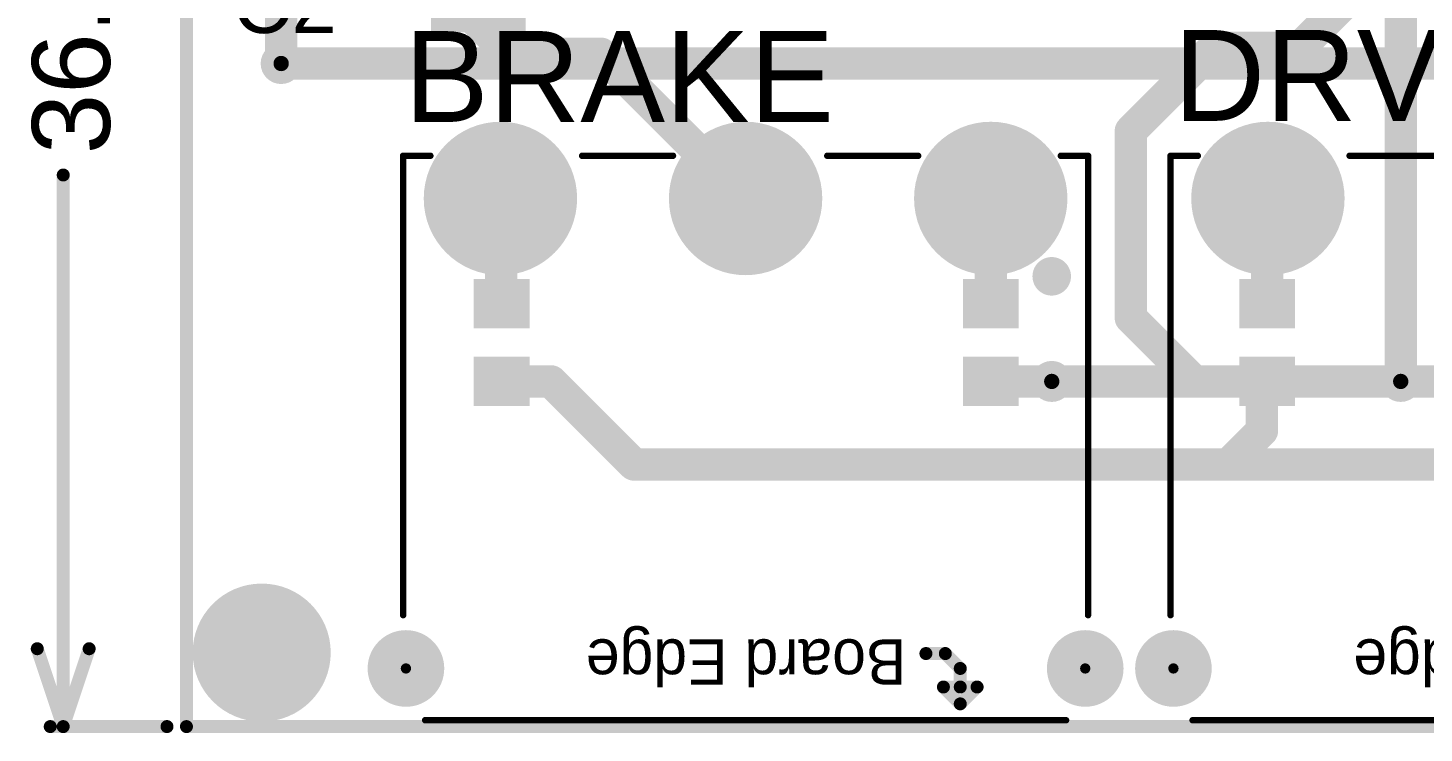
# Model space of a CAD drawing. Header units: millimetres. Extents: x -0.12 to 2.11, y 0 to 1.55.
# Drawn here: x -0.122 to 0.954, y -0.004 to 0.539 of the extents above; entities that cross this region are included whole.
import ezdxf

# ---------------------------------------------------------------- set-up
doc = ezdxf.new("R2010")
doc.units = ezdxf.units.MM
doc.header["$MEASUREMENT"] = 0
for name, color, linetype in [('BottomLayer', 5, 'Continuous'), ('BottomPaste', 16, 'Continuous'), ('BottomSolder', 6, 'Continuous'), ('Mechanical1', 6, 'Continuous'), ('Mechanical2', 216, 'Continuous'), ('MultiLayer', 9, 'Continuous'), ('PadHoleLayer', 156, 'Continuous'), ('TopLayer', 1, 'Continuous'), ('TopOverlay', 2, 'Continuous'), ('TopPaste', 8, 'Continuous'), ('TopSolder', 216, 'Continuous'), ('ViaHoleLayer', 16, 'Continuous')]:
    doc.layers.add(name, color=color, linetype=linetype)
doc.styles.add('Arial', font='', dxfattribs={"height": 0.2})
doc.styles.get('Arial').set_extended_font_data('Arial')

# ---------------------------------------------------------------- blocks, each defined once
blk = doc.blocks.new('SS_12D11G5R__8')
at = {"layer": 'BottomLayer'}
h = blk.add_hatch(color=5, dxfattribs=at)
edge = h.paths.add_edge_path()
edge.add_arc((0, 0), 0.0551181, 0, 360)
h = blk.add_hatch(color=5, dxfattribs=at)
edge = h.paths.add_edge_path()
edge.add_arc((0.1889764, 0), 0.0551181, 0, 360)
h = blk.add_hatch(color=5, dxfattribs=at)
edge = h.paths.add_edge_path()
edge.add_arc((0.3779528, 0), 0.0551181, 0, 360)
at = {"layer": 'BottomSolder'}
h = blk.add_hatch(color=6, dxfattribs=at)
edge = h.paths.add_edge_path()
edge.add_arc((-0.0728346, 0.3622047), 0.004, 0, 360)
h = blk.add_hatch(color=6, dxfattribs=at)
edge = h.paths.add_edge_path()
edge.add_arc((0.4507874, 0.3622047), 0.004, 0, 360)
h = blk.add_hatch(color=6, dxfattribs=at)
edge = h.paths.add_edge_path()
edge.add_arc((0, 0), 0.0591181, 0, 360)
h = blk.add_hatch(color=6, dxfattribs=at)
edge = h.paths.add_edge_path()
edge.add_arc((0.1889764, 0), 0.0591181, 0, 360)
h = blk.add_hatch(color=6, dxfattribs=at)
edge = h.paths.add_edge_path()
edge.add_arc((0.3779528, 0), 0.0591181, 0, 360)
at = {"layer": 'MultiLayer'}
h = blk.add_hatch(color=9, dxfattribs=at)
edge = h.paths.add_edge_path()
edge.add_arc((0, 0), 0.0551181, 0, 360)
h = blk.add_hatch(color=9, dxfattribs=at)
edge = h.paths.add_edge_path()
edge.add_arc((0.1889764, 0), 0.0551181, 0, 360)
h = blk.add_hatch(color=9, dxfattribs=at)
edge = h.paths.add_edge_path()
edge.add_arc((0.3779528, 0), 0.0551181, 0, 360)
at = {"layer": 'PadHoleLayer'}
h = blk.add_hatch(color=156, dxfattribs=at)
edge = h.paths.add_edge_path()
edge.add_arc((-0.0728346, 0.3622047), 0.0295275, 0, 360)
h = blk.add_hatch(color=156, dxfattribs=at)
edge = h.paths.add_edge_path()
edge.add_arc((0.4507874, 0.3622047), 0.0295275, 0, 360)
h = blk.add_hatch(color=156, dxfattribs=at)
edge = h.paths.add_edge_path()
edge.add_arc((0, 0), 0.031496, 0, 360)
h = blk.add_hatch(color=156, dxfattribs=at)
edge = h.paths.add_edge_path()
edge.add_arc((0.1889764, 0), 0.031496, 0, 360)
h = blk.add_hatch(color=156, dxfattribs=at)
edge = h.paths.add_edge_path()
edge.add_arc((0.3779528, 0), 0.031496, 0, 360)
at = {"layer": 'TopLayer'}
h = blk.add_hatch(color=1, dxfattribs=at)
edge = h.paths.add_edge_path()
edge.add_arc((0, 0), 0.0551181, 0, 360)
h = blk.add_hatch(color=1, dxfattribs=at)
edge = h.paths.add_edge_path()
edge.add_arc((0.1889764, 0), 0.0551181, 0, 360)
h = blk.add_hatch(color=1, dxfattribs=at)
edge = h.paths.add_edge_path()
edge.add_arc((0.3779528, 0), 0.0551181, 0, 360)
at = {"layer": 'TopSolder'}
h = blk.add_hatch(color=216, dxfattribs=at)
edge = h.paths.add_edge_path()
edge.add_arc((-0.0728346, 0.3622047), 0.004, 0, 360)
h = blk.add_hatch(color=216, dxfattribs=at)
edge = h.paths.add_edge_path()
edge.add_arc((0.4507874, 0.3622047), 0.004, 0, 360)
h = blk.add_hatch(color=216, dxfattribs=at)
edge = h.paths.add_edge_path()
edge.add_arc((0, 0), 0.0591181, 0, 360)
h = blk.add_hatch(color=216, dxfattribs=at)
edge = h.paths.add_edge_path()
edge.add_arc((0.1889764, 0), 0.0591181, 0, 360)
h = blk.add_hatch(color=216, dxfattribs=at)
edge = h.paths.add_edge_path()
edge.add_arc((0.3779528, 0), 0.0591181, 0, 360)
at = {"layer": 'TopOverlay'}
for points, const_width in [([(0.4359764, 0.4021023), (-0.0580236, 0.4021023)], 0.005), ([(0.0235, 0.3895), (0.0105, 0.3765)], 0.01), ([(0.0365, 0.3765), (0.0235, 0.3895)], 0.01), ([(0.0365, 0.3765), (0.0105, 0.3765)], 0.01), ([(0.0235, 0.3765), (0.0235, 0.3622047)], 0.01), ([(0.035, 0.3507047), (0.0235, 0.3622047)], 0.01), ([(0.0499764, 0.3507047), (0.035, 0.3507047)], 0.01), ([(-0.0750236, 0.3211023), (-0.0750236, -0.0328977)], 0.005), ([(0.4529764, 0.3211023), (0.4529764, -0.0328977)], 0.005), ([(-0.0540236, -0.0328977), (-0.0750236, -0.0328977)], 0.005), ([(0.1259764, -0.0328977), (0.0559764, -0.0328977)], 0.005), ([(0.3149528, -0.0328977), (0.2449528, -0.0328977)], 0.005), ([(0.4529764, -0.0328977), (0.4319764, -0.0328977)], 0.005)]:
    blk.add_lwpolyline(points, dxfattribs=dict(at, const_width=const_width))
for points, const_width in [([(-0.0592736, 0.4021023, 1), (-0.0567736, 0.4021023, 1)], 0.0025), ([(0.4347264, 0.4021023, 1), (0.4372264, 0.4021023, 1)], 0.0025), ([(0.021, 0.3895, 1), (0.026, 0.3895, 1)], 0.005), ([(0.021, 0.3895, 1), (0.026, 0.3895, 1)], 0.005), ([(0.008, 0.3765, 1), (0.013, 0.3765, 1)], 0.005), ([(0.008, 0.3765, 1), (0.013, 0.3765, 1)], 0.005), ([(0.021, 0.3765, 1), (0.026, 0.3765, 1)], 0.005), ([(0.034, 0.3765, 1), (0.039, 0.3765, 1)], 0.005), ([(0.034, 0.3765, 1), (0.039, 0.3765, 1)], 0.005), ([(0.021, 0.3622047, 1), (0.026, 0.3622047, 1)], 0.005), ([(0.021, 0.3622047, 1), (0.026, 0.3622047, 1)], 0.005), ([(0.0325, 0.3507047, 1), (0.0375, 0.3507047, 1)], 0.005), ([(0.0325, 0.3507047, 1), (0.0375, 0.3507047, 1)], 0.005), ([(0.0474764, 0.3507047, 1), (0.0524764, 0.3507047, 1)], 0.005), ([(-0.0762736, 0.3211023, 1), (-0.0737736, 0.3211023, 1)], 0.0025), ([(0.4517264, 0.3211023, 1), (0.4542264, 0.3211023, 1)], 0.0025), ([(-0.042, 0.06, 1), (-0.052, 0.06, 1)], 0.019685), ([(-0.0569212, 0.06, 1), (-0.0470788, 0.06, 1)], 0.0098425), ([(-0.0469212, 0.06, 1), (-0.0370788, 0.06, 1)], 0.0098425), ([(-0.0762736, -0.0328977, 1), (-0.0737736, -0.0328977, 1)], 0.0025), ([(-0.0762736, -0.0328977, 1), (-0.0737736, -0.0328977, 1)], 0.0025), ([(-0.0552736, -0.0328977, 1), (-0.0527736, -0.0328977, 1)], 0.0025), ([(0.0547264, -0.0328977, 1), (0.0572264, -0.0328977, 1)], 0.0025), ([(0.1247264, -0.0328977, 1), (0.1272264, -0.0328977, 1)], 0.0025), ([(0.2437028, -0.0328977, 1), (0.2462028, -0.0328977, 1)], 0.0025), ([(0.3137028, -0.0328977, 1), (0.3162028, -0.0328977, 1)], 0.0025), ([(0.4307264, -0.0328977, 1), (0.4332264, -0.0328977, 1)], 0.0025), ([(0.4517264, -0.0328977, 1), (0.4542264, -0.0328977, 1)], 0.0025), ([(0.4517264, -0.0328977, 1), (0.4542264, -0.0328977, 1)], 0.0025)]:
    blk.add_lwpolyline(points, format="xyb", close=True, dxfattribs=dict(at, const_width=const_width))
blk.add_text('Board Edge ', height=0.035, dxfattribs=at).set_placement((0.0649766, 0.3397654))
blk = doc.blocks.new('SS_12D11G5R__9')
at = {"layer": 'BottomLayer'}
h = blk.add_hatch(color=5, dxfattribs=at)
edge = h.paths.add_edge_path()
edge.add_arc((0, 0), 0.0551181, 0, 360)
h = blk.add_hatch(color=5, dxfattribs=at)
edge = h.paths.add_edge_path()
edge.add_arc((0.1889764, 0), 0.0551181, 0, 360)
h = blk.add_hatch(color=5, dxfattribs=at)
edge = h.paths.add_edge_path()
edge.add_arc((0.3779528, 0), 0.0551181, 0, 360)
at = {"layer": 'BottomSolder'}
h = blk.add_hatch(color=6, dxfattribs=at)
edge = h.paths.add_edge_path()
edge.add_arc((-0.0728346, 0.3622047), 0.004, 0, 360)
h = blk.add_hatch(color=6, dxfattribs=at)
edge = h.paths.add_edge_path()
edge.add_arc((0.4507874, 0.3622047), 0.004, 0, 360)
h = blk.add_hatch(color=6, dxfattribs=at)
edge = h.paths.add_edge_path()
edge.add_arc((0, 0), 0.0591181, 0, 360)
h = blk.add_hatch(color=6, dxfattribs=at)
edge = h.paths.add_edge_path()
edge.add_arc((0.1889764, 0), 0.0591181, 0, 360)
h = blk.add_hatch(color=6, dxfattribs=at)
edge = h.paths.add_edge_path()
edge.add_arc((0.3779528, 0), 0.0591181, 0, 360)
at = {"layer": 'MultiLayer'}
h = blk.add_hatch(color=9, dxfattribs=at)
edge = h.paths.add_edge_path()
edge.add_arc((0, 0), 0.0551181, 0, 360)
h = blk.add_hatch(color=9, dxfattribs=at)
edge = h.paths.add_edge_path()
edge.add_arc((0.1889764, 0), 0.0551181, 0, 360)
h = blk.add_hatch(color=9, dxfattribs=at)
edge = h.paths.add_edge_path()
edge.add_arc((0.3779528, 0), 0.0551181, 0, 360)
at = {"layer": 'PadHoleLayer'}
h = blk.add_hatch(color=156, dxfattribs=at)
edge = h.paths.add_edge_path()
edge.add_arc((-0.0728346, 0.3622047), 0.0295275, 0, 360)
h = blk.add_hatch(color=156, dxfattribs=at)
edge = h.paths.add_edge_path()
edge.add_arc((0.4507874, 0.3622047), 0.0295275, 0, 360)
h = blk.add_hatch(color=156, dxfattribs=at)
edge = h.paths.add_edge_path()
edge.add_arc((0, 0), 0.031496, 0, 360)
h = blk.add_hatch(color=156, dxfattribs=at)
edge = h.paths.add_edge_path()
edge.add_arc((0.1889764, 0), 0.031496, 0, 360)
h = blk.add_hatch(color=156, dxfattribs=at)
edge = h.paths.add_edge_path()
edge.add_arc((0.3779528, 0), 0.031496, 0, 360)
at = {"layer": 'TopLayer'}
h = blk.add_hatch(color=1, dxfattribs=at)
edge = h.paths.add_edge_path()
edge.add_arc((0, 0), 0.0551181, 0, 360)
h = blk.add_hatch(color=1, dxfattribs=at)
edge = h.paths.add_edge_path()
edge.add_arc((0.1889764, 0), 0.0551181, 0, 360)
h = blk.add_hatch(color=1, dxfattribs=at)
edge = h.paths.add_edge_path()
edge.add_arc((0.3779528, 0), 0.0551181, 0, 360)
at = {"layer": 'TopSolder'}
h = blk.add_hatch(color=216, dxfattribs=at)
edge = h.paths.add_edge_path()
edge.add_arc((-0.0728346, 0.3622047), 0.004, 0, 360)
h = blk.add_hatch(color=216, dxfattribs=at)
edge = h.paths.add_edge_path()
edge.add_arc((0.4507874, 0.3622047), 0.004, 0, 360)
h = blk.add_hatch(color=216, dxfattribs=at)
edge = h.paths.add_edge_path()
edge.add_arc((0, 0), 0.0591181, 0, 360)
h = blk.add_hatch(color=216, dxfattribs=at)
edge = h.paths.add_edge_path()
edge.add_arc((0.1889764, 0), 0.0591181, 0, 360)
h = blk.add_hatch(color=216, dxfattribs=at)
edge = h.paths.add_edge_path()
edge.add_arc((0.3779528, 0), 0.0591181, 0, 360)
at = {"layer": 'TopOverlay'}
for points, const_width in [([(0.4359764, 0.4021023), (-0.0580236, 0.4021023)], 0.005), ([(0.0235, 0.3895), (0.0105, 0.3765)], 0.01), ([(0.0365, 0.3765), (0.0235, 0.3895)], 0.01), ([(0.0365, 0.3765), (0.0105, 0.3765)], 0.01), ([(0.0235, 0.3765), (0.0235, 0.3622047)], 0.01), ([(0.035, 0.3507047), (0.0235, 0.3622047)], 0.01), ([(0.0499764, 0.3507047), (0.035, 0.3507047)], 0.01), ([(-0.0750236, 0.3211023), (-0.0750236, -0.0328977)], 0.005), ([(0.4529764, 0.3211023), (0.4529764, -0.0328977)], 0.005), ([(-0.0540236, -0.0328977), (-0.0750236, -0.0328977)], 0.005), ([(0.1259764, -0.0328977), (0.0559764, -0.0328977)], 0.005), ([(0.3149528, -0.0328977), (0.2449528, -0.0328977)], 0.005), ([(0.4529764, -0.0328977), (0.4319764, -0.0328977)], 0.005)]:
    blk.add_lwpolyline(points, dxfattribs=dict(at, const_width=const_width))
for points, const_width in [([(-0.0592736, 0.4021023, 1), (-0.0567736, 0.4021023, 1)], 0.0025), ([(0.4347264, 0.4021023, 1), (0.4372264, 0.4021023, 1)], 0.0025), ([(0.021, 0.3895, 1), (0.026, 0.3895, 1)], 0.005), ([(0.021, 0.3895, 1), (0.026, 0.3895, 1)], 0.005), ([(0.008, 0.3765, 1), (0.013, 0.3765, 1)], 0.005), ([(0.008, 0.3765, 1), (0.013, 0.3765, 1)], 0.005), ([(0.021, 0.3765, 1), (0.026, 0.3765, 1)], 0.005), ([(0.034, 0.3765, 1), (0.039, 0.3765, 1)], 0.005), ([(0.034, 0.3765, 1), (0.039, 0.3765, 1)], 0.005), ([(0.021, 0.3622047, 1), (0.026, 0.3622047, 1)], 0.005), ([(0.021, 0.3622047, 1), (0.026, 0.3622047, 1)], 0.005), ([(0.0325, 0.3507047, 1), (0.0375, 0.3507047, 1)], 0.005), ([(0.0325, 0.3507047, 1), (0.0375, 0.3507047, 1)], 0.005), ([(0.0474764, 0.3507047, 1), (0.0524764, 0.3507047, 1)], 0.005), ([(-0.0762736, 0.3211023, 1), (-0.0737736, 0.3211023, 1)], 0.0025), ([(0.4517264, 0.3211023, 1), (0.4542264, 0.3211023, 1)], 0.0025), ([(-0.042, 0.06, 1), (-0.052, 0.06, 1)], 0.019685), ([(-0.0569212, 0.06, 1), (-0.0470788, 0.06, 1)], 0.0098425), ([(-0.0469212, 0.06, 1), (-0.0370788, 0.06, 1)], 0.0098425), ([(-0.0762736, -0.0328977, 1), (-0.0737736, -0.0328977, 1)], 0.0025), ([(-0.0762736, -0.0328977, 1), (-0.0737736, -0.0328977, 1)], 0.0025), ([(-0.0552736, -0.0328977, 1), (-0.0527736, -0.0328977, 1)], 0.0025), ([(0.0547264, -0.0328977, 1), (0.0572264, -0.0328977, 1)], 0.0025), ([(0.1247264, -0.0328977, 1), (0.1272264, -0.0328977, 1)], 0.0025), ([(0.2437028, -0.0328977, 1), (0.2462028, -0.0328977, 1)], 0.0025), ([(0.3137028, -0.0328977, 1), (0.3162028, -0.0328977, 1)], 0.0025), ([(0.4307264, -0.0328977, 1), (0.4332264, -0.0328977, 1)], 0.0025), ([(0.4517264, -0.0328977, 1), (0.4542264, -0.0328977, 1)], 0.0025), ([(0.4517264, -0.0328977, 1), (0.4542264, -0.0328977, 1)], 0.0025)]:
    blk.add_lwpolyline(points, format="xyb", close=True, dxfattribs=dict(at, const_width=const_width))
blk.add_text('Board Edge ', height=0.035, dxfattribs=at).set_placement((0.0649764, 0.3397654))
blk = doc.blocks.new('R___0603_B_22')
at = {"layer": 'BottomLayer'}
for points in [[(-0.045, -0.0175), (-0.045, 0.0175), (-0.015, 0.0175), (-0.015, -0.0175)], [(0.015, -0.0175), (0.015, 0.0175), (0.045, 0.0175), (0.045, -0.0175)]]:
    blk.add_hatch(color=5, dxfattribs=at).paths.add_polyline_path(points)
at = {"layer": 'BottomPaste'}
for points in [[(-0.045, -0.0175), (-0.045, 0.0175), (-0.015, 0.0175), (-0.015, -0.0175)], [(0.015, -0.0175), (0.015, 0.0175), (0.045, 0.0175), (0.045, -0.0175)]]:
    blk.add_hatch(color=16, dxfattribs=at).paths.add_polyline_path(points)
at = {"layer": 'BottomSolder'}
for points in [[(-0.049, -0.0215), (-0.049, 0.0215), (-0.011, 0.0215), (-0.011, -0.0215)], [(0.011, -0.0215), (0.011, 0.0215), (0.049, 0.0215), (0.049, -0.0215)]]:
    blk.add_hatch(color=6, dxfattribs=at).paths.add_polyline_path(points)
blk = doc.blocks.new('R___0603_B_25')
at = {"layer": 'BottomLayer'}
for points in [[(-0.045, -0.0175), (-0.045, 0.0175), (-0.015, 0.0175), (-0.015, -0.0175)], [(0.015, -0.0175), (0.015, 0.0175), (0.045, 0.0175), (0.045, -0.0175)]]:
    blk.add_hatch(color=5, dxfattribs=at).paths.add_polyline_path(points)
at = {"layer": 'BottomPaste'}
for points in [[(-0.045, -0.0175), (-0.045, 0.0175), (-0.015, 0.0175), (-0.015, -0.0175)], [(0.015, -0.0175), (0.015, 0.0175), (0.045, 0.0175), (0.045, -0.0175)]]:
    blk.add_hatch(color=16, dxfattribs=at).paths.add_polyline_path(points)
at = {"layer": 'BottomSolder'}
for points in [[(-0.049, -0.0215), (-0.049, 0.0215), (-0.011, 0.0215), (-0.011, -0.0215)], [(0.011, -0.0215), (0.011, 0.0215), (0.049, 0.0215), (0.049, -0.0215)]]:
    blk.add_hatch(color=6, dxfattribs=at).paths.add_polyline_path(points)
blk = doc.blocks.new('R___0603_B_26')
at = {"layer": 'BottomLayer'}
for points in [[(-0.045, -0.0175), (-0.045, 0.0175), (-0.015, 0.0175), (-0.015, -0.0175)], [(0.015, -0.0175), (0.015, 0.0175), (0.045, 0.0175), (0.045, -0.0175)]]:
    blk.add_hatch(color=5, dxfattribs=at).paths.add_polyline_path(points)
at = {"layer": 'BottomPaste'}
for points in [[(-0.045, -0.0175), (-0.045, 0.0175), (-0.015, 0.0175), (-0.015, -0.0175)], [(0.015, -0.0175), (0.015, 0.0175), (0.045, 0.0175), (0.045, -0.0175)]]:
    blk.add_hatch(color=16, dxfattribs=at).paths.add_polyline_path(points)
at = {"layer": 'BottomSolder'}
for points in [[(-0.049, -0.0215), (-0.049, 0.0215), (-0.011, 0.0215), (-0.011, -0.0215)], [(0.011, -0.0215), (0.011, 0.0215), (0.049, 0.0215), (0.049, -0.0215)]]:
    blk.add_hatch(color=6, dxfattribs=at).paths.add_polyline_path(points)
blk = doc.blocks.new('VZT_330_F_10__D___53')
at = {"layer": 'TopLayer'}
for points in [[(-0.25984245, 0.0324803), (-0.09448815, 0.0324803), (-0.09448815, -0.0324803), (-0.25984245, -0.0324803)], [(0.09448825, 0.0324803), (0.25984255, 0.0324803), (0.25984255, -0.0324803), (0.09448825, -0.0324803)]]:
    blk.add_hatch(color=1, dxfattribs=at).paths.add_polyline_path(points)
at = {"layer": 'TopPaste'}
for points in [[(-0.25984245, 0.0324803), (-0.09448815, 0.0324803), (-0.09448815, -0.0324803), (-0.25984245, -0.0324803)], [(0.09448825, 0.0324803), (0.25984255, 0.0324803), (0.25984255, -0.0324803), (0.09448825, -0.0324803)]]:
    blk.add_hatch(color=8, dxfattribs=at).paths.add_polyline_path(points)
at = {"layer": 'TopSolder'}
for points in [[(-0.26384245, 0.0364803), (-0.09048815, 0.0364803), (-0.09048815, -0.0364803), (-0.26384245, -0.0364803)], [(0.09048825, 0.0364803), (0.26384255, 0.0364803), (0.26384255, -0.0364803), (0.09048825, -0.0364803)]]:
    blk.add_hatch(color=216, dxfattribs=at).paths.add_polyline_path(points)
at = {"layer": 'TopOverlay', "const_width": 0.005}
for points in [[(-0.124, 0.2027559), (-0.2027559, 0.124)], [(-0.1222441, 0.2027559), (0.2027559, 0.2027559)], [(0.2027559, 0.2027559), (0.2027559, 0.039)], [(-0.2027559, 0.124), (-0.2027559, 0.039)], [(-0.226685, 0.062488), (-0.226685, 0.0426864)], [(-0.2377618, 0.0524768), (-0.2159666, 0.0524768)], [(0.219, 0.049), (0.2407952, 0.049)], [(-0.2027559, -0.039), (-0.2027559, -0.124)], [(0.2027559, -0.039), (0.2027559, -0.2027559)], [(-0.2027559, -0.124), (-0.124, -0.2027559)], [(-0.1222441, -0.2027559), (0.2027559, -0.2027559)]]:
    blk.add_lwpolyline(points, dxfattribs=at)
at = {"layer": 'TopOverlay', "const_width": 0.0025}
for points in [[(-0.12525, 0.2027559, 1), (-0.12275, 0.2027559, 1)], [(-0.1234941, 0.2027559, 1), (-0.1209941, 0.2027559, 1)], [(0.2015059, 0.2027559, 1), (0.2040059, 0.2027559, 1)], [(0.2015059, 0.2027559, 1), (0.2040059, 0.2027559, 1)], [(-0.2040059, 0.124, 1), (-0.2015059, 0.124, 1)], [(-0.2040059, 0.124, 1), (-0.2015059, 0.124, 1)], [(-0.227935, 0.062488, 1), (-0.225435, 0.062488, 1)], [(-0.2390118, 0.0524768, 1), (-0.2365118, 0.0524768, 1)], [(-0.2172166, 0.0524768, 1), (-0.2147166, 0.0524768, 1)], [(-0.227935, 0.0426864, 1), (-0.225435, 0.0426864, 1)], [(0.21775, 0.049, 1), (0.22025, 0.049, 1)], [(0.2395452, 0.049, 1), (0.2420452, 0.049, 1)], [(-0.2040059, 0.039, 1), (-0.2015059, 0.039, 1)], [(0.2015059, 0.039, 1), (0.2040059, 0.039, 1)], [(-0.2040059, -0.039, 1), (-0.2015059, -0.039, 1)], [(0.2015059, -0.039, 1), (0.2040059, -0.039, 1)], [(-0.2040059, -0.124, 1), (-0.2015059, -0.124, 1)], [(-0.2040059, -0.124, 1), (-0.2015059, -0.124, 1)], [(-0.12525, -0.2027559, 1), (-0.12275, -0.2027559, 1)], [(-0.1234941, -0.2027559, 1), (-0.1209941, -0.2027559, 1)], [(0.2015059, -0.2027559, 1), (0.2040059, -0.2027559, 1)], [(0.2015059, -0.2027559, 1), (0.2040059, -0.2027559, 1)]]:
    blk.add_lwpolyline(points, format="xyb", close=True, dxfattribs=at)

msp = doc.modelspace()

# ---------------------------------------------------------------- hatches: boundary and pattern name
at = {"layer": 'BottomLayer'}
h = msp.add_hatch(color=5, dxfattribs=at)
edge = h.paths.add_edge_path()
edge.add_arc((0.073, 0.512), 0.011811, 0, 360)
h = msp.add_hatch(color=5, dxfattribs=at)
edge = h.paths.add_edge_path()
edge.add_arc((0.667, 0.267), 0.011811, 0, 360)
h = msp.add_hatch(color=5, dxfattribs=at)
edge = h.paths.add_edge_path()
edge.add_arc((0.936, 0.267), 0.011811, 0, 360)
h = msp.add_hatch(color=5, dxfattribs=at)
edge = h.paths.add_edge_path()
edge.add_arc((0.058, 0.058), 0.0492126, 0, 360)
at = {"layer": 'BottomSolder'}
h = msp.add_hatch(color=6, dxfattribs=at)
edge = h.paths.add_edge_path()
edge.add_arc((0.073, 0.512), 0.015811, 0, 360)
h = msp.add_hatch(color=6, dxfattribs=at)
edge = h.paths.add_edge_path()
edge.add_arc((0.667, 0.267), 0.015811, 0, 360)
h = msp.add_hatch(color=6, dxfattribs=at)
edge = h.paths.add_edge_path()
edge.add_arc((0.936, 0.267), 0.015811, 0, 360)
h = msp.add_hatch(color=6, dxfattribs=at)
edge = h.paths.add_edge_path()
edge.add_arc((0.058, 0.058), 0.0532126, 0, 360)
at = {"layer": 'MultiLayer'}
h = msp.add_hatch(color=9, dxfattribs=at)
edge = h.paths.add_edge_path()
edge.add_arc((0.058, 0.058), 0.0492126, 0, 360)
at = {"layer": 'PadHoleLayer'}
h = msp.add_hatch(color=156, dxfattribs=at)
edge = h.paths.add_edge_path()
edge.add_arc((0.058, 0.058), 0.0393701, 0, 360)
at = {"layer": 'TopLayer'}
h = msp.add_hatch(color=1, dxfattribs=at)
edge = h.paths.add_edge_path()
edge.add_arc((0.073, 0.512), 0.011811, 0, 360)
h = msp.add_hatch(color=1, dxfattribs=at)
edge = h.paths.add_edge_path()
edge.add_arc((0.667, 0.267), 0.011811, 0, 360)
h = msp.add_hatch(color=1, dxfattribs=at)
edge = h.paths.add_edge_path()
edge.add_arc((0.936, 0.267), 0.011811, 0, 360)
h = msp.add_hatch(color=1, dxfattribs=at)
edge = h.paths.add_edge_path()
edge.add_arc((0.058, 0.058), 0.0492126, 0, 360)
at = {"layer": 'TopSolder'}
h = msp.add_hatch(color=216, dxfattribs=at)
edge = h.paths.add_edge_path()
edge.add_arc((0.073, 0.512), 0.015811, 0, 360)
h = msp.add_hatch(color=216, dxfattribs=at)
edge = h.paths.add_edge_path()
edge.add_arc((0.667, 0.267), 0.015811, 0, 360)
h = msp.add_hatch(color=216, dxfattribs=at)
edge = h.paths.add_edge_path()
edge.add_arc((0.936, 0.267), 0.015811, 0, 360)
h = msp.add_hatch(color=216, dxfattribs=at)
edge = h.paths.add_edge_path()
edge.add_arc((0.058, 0.058), 0.0532126, 0, 360)
at = {"layer": 'ViaHoleLayer'}
h = msp.add_hatch(color=16, dxfattribs=at)
edge = h.paths.add_edge_path()
edge.add_arc((0.073, 0.512), 0.0059055, 0, 360)
h = msp.add_hatch(color=16, dxfattribs=at)
edge = h.paths.add_edge_path()
edge.add_arc((0.667, 0.267), 0.0059055, 0, 360)
h = msp.add_hatch(color=16, dxfattribs=at)
edge = h.paths.add_edge_path()
edge.add_arc((0.936, 0.267), 0.0059055, 0, 360)

# ---------------------------------------------------------------- linework, layer by layer
at = {"layer": 'BottomLayer', "const_width": 0.025}
for points in [[(0.073, 0.512), (0.073, 1.316)], [(0.936, 0.267), (0.936, 0.674)], [(0.108, 0.66), (0.2485, 0.5195)], [(0.858, 0.524), (0.895, 0.561)], [(0.2485, 0.5195), (0.3195, 0.5195)], [(0.3195, 0.5195), (0.431, 0.408)], [(0.728, 0.46), (0.792, 0.524)], [(0.792, 0.524), (0.858, 0.524)], [(0.728, 0.316), (0.728, 0.46)], [(0.2420236, 0.408), (0.2425118, 0.4075118)], [(0.2425118, 0.3274882), (0.2425118, 0.4075118)], [(0.6199764, 0.408), (0.6199882, 0.4079882)], [(0.6199882, 0.3270118), (0.6199882, 0.4079882)], [(0.8290591, 0.407941), (0.8291181, 0.408)], [(0.8330591, 0.3270591), (0.8330591, 0.407941)], [(0.2425118, 0.3274882), (0.243, 0.327)], [(0.6199882, 0.3270118), (0.62, 0.327)], [(0.829, 0.327), (0.8290591, 0.3270591)], [(0.728, 0.316), (0.777, 0.267)], [(0.243, 0.267), (0.2810001, 0.267)], [(0.2810001, 0.267), (0.3450001, 0.203)], [(0.62, 0.267), (0.667, 0.267)], [(0.777, 0.267), (0.829, 0.267)], [(0.829, 0.229), (0.829, 0.267)], [(0.936, 0.267), (1.212, 0.267)], [(0.803, 0.203), (0.829, 0.229)], [(0.3450001, 0.203), (0.803, 0.203)], [(0.803, 0.203), (1.392, 0.203)]]:
    msp.add_lwpolyline(points, dxfattribs=at)
at = {"layer": 'BottomLayer', "const_width": 0.0125}
for points in [[(0.24225, 0.5195, 1), (0.25475, 0.5195, 1)], [(0.24225, 0.5195, 1), (0.25475, 0.5195, 1)], [(0.31325, 0.5195, 1), (0.32575, 0.5195, 1)], [(0.31325, 0.5195, 1), (0.32575, 0.5195, 1)], [(0.78575, 0.524, 1), (0.79825, 0.524, 1)], [(0.78575, 0.524, 1), (0.79825, 0.524, 1)], [(0.85175, 0.524, 1), (0.86425, 0.524, 1)], [(0.85175, 0.524, 1), (0.86425, 0.524, 1)], [(0.06675, 0.512, 1), (0.07925, 0.512, 1)], [(0.72175, 0.46, 1), (0.73425, 0.46, 1)], [(0.72175, 0.46, 1), (0.73425, 0.46, 1)], [(0.2357736, 0.408, 1), (0.2482736, 0.408, 1)], [(0.2362618, 0.4075118, 1), (0.2487618, 0.4075118, 1)], [(0.2362618, 0.4075118, 1), (0.2487618, 0.4075118, 1)], [(0.42475, 0.408, 1), (0.43725, 0.408, 1)], [(0.6137264, 0.408, 1), (0.6262264, 0.408, 1)], [(0.6137382, 0.4079882, 1), (0.6262382, 0.4079882, 1)], [(0.6137382, 0.4079882, 1), (0.6262382, 0.4079882, 1)], [(0.8228091, 0.407941, 1), (0.8353091, 0.407941, 1)], [(0.8228681, 0.408, 1), (0.8353681, 0.408, 1)], [(0.8268091, 0.407941, 1), (0.8393091, 0.407941, 1)], [(0.2362618, 0.3274882, 1), (0.2487618, 0.3274882, 1)], [(0.2362618, 0.3274882, 1), (0.2487618, 0.3274882, 1)], [(0.23675, 0.327, 1), (0.24925, 0.327, 1)], [(0.6137382, 0.3270118, 1), (0.6262382, 0.3270118, 1)], [(0.6137382, 0.3270118, 1), (0.6262382, 0.3270118, 1)], [(0.61375, 0.327, 1), (0.62625, 0.327, 1)], [(0.82275, 0.327, 1), (0.83525, 0.327, 1)], [(0.8228091, 0.3270591, 1), (0.8353091, 0.3270591, 1)], [(0.8268091, 0.3270591, 1), (0.8393091, 0.3270591, 1)], [(0.72175, 0.316, 1), (0.73425, 0.316, 1)], [(0.72175, 0.316, 1), (0.73425, 0.316, 1)], [(0.23675, 0.267, 1), (0.24925, 0.267, 1)], [(0.2747501, 0.267, 1), (0.2872501, 0.267, 1)], [(0.2747501, 0.267, 1), (0.2872501, 0.267, 1)], [(0.61375, 0.267, 1), (0.62625, 0.267, 1)], [(0.66075, 0.267, 1), (0.67325, 0.267, 1)], [(0.77075, 0.267, 1), (0.78325, 0.267, 1)], [(0.77075, 0.267, 1), (0.78325, 0.267, 1)], [(0.82275, 0.267, 1), (0.83525, 0.267, 1)], [(0.82275, 0.267, 1), (0.83525, 0.267, 1)], [(0.92975, 0.267, 1), (0.94225, 0.267, 1)], [(0.92975, 0.267, 1), (0.94225, 0.267, 1)], [(0.82275, 0.229, 1), (0.83525, 0.229, 1)], [(0.82275, 0.229, 1), (0.83525, 0.229, 1)], [(0.3387501, 0.203, 1), (0.3512501, 0.203, 1)], [(0.3387501, 0.203, 1), (0.3512501, 0.203, 1)], [(0.79675, 0.203, 1), (0.80925, 0.203, 1)], [(0.79675, 0.203, 1), (0.80925, 0.203, 1)], [(0.79675, 0.203, 1), (0.80925, 0.203, 1)]]:
    msp.add_lwpolyline(points, format="xyb", close=True, dxfattribs=at)
at = {"layer": 'Mechanical1', "const_width": 0.01}
for points in [[(-0.095, 0.001), (-0.095, 0.4260874)], [(-0.115, 0.061), (-0.095, 0.001)], [(-0.095, 0.001), (-0.075, 0.061)], [(-0.105, 0.001), (-0.015, 0.001)]]:
    msp.add_lwpolyline(points, dxfattribs=at)
at = {"layer": 'Mechanical1', "const_width": 0.005}
for points in [[(-0.0975, 0.4260874, 1), (-0.0925, 0.4260874, 1)], [(-0.1175, 0.061, 1), (-0.1125, 0.061, 1)], [(-0.0775, 0.061, 1), (-0.0725, 0.061, 1)], [(-0.1075, 0.001, 1), (-0.1025, 0.001, 1)], [(-0.0975, 0.001, 1), (-0.0925, 0.001, 1)], [(-0.0975, 0.001, 1), (-0.0925, 0.001, 1)], [(-0.0975, 0.001, 1), (-0.0925, 0.001, 1)], [(-0.0175, 0.001, 1), (-0.0125, 0.001, 1)]]:
    msp.add_lwpolyline(points, format="xyb", close=True, dxfattribs=at)
at = {"layer": 'Mechanical2', "const_width": 0.01}
for points in [[(-1e-07, 1.455), (0, 0.001)], [(0, 0.001), (2.103, 0.001)]]:
    msp.add_lwpolyline(points, dxfattribs=at)
at = {"layer": 'Mechanical2', "const_width": 0.005}
msp.add_lwpolyline([(-0.0025, 0.001, 1), (0.0025, 0.001, 1)], format="xyb", close=True, dxfattribs=at)
msp.add_lwpolyline([(-0.0025, 0.001, 1), (0.0025, 0.001, 1)], format="xyb", close=True, dxfattribs=at)
at = {"layer": 'TopLayer', "const_width": 0.025}
for points in [[(0.073, 0.512), (1.510189, 0.512)], [(0.667, 0.267), (0.936, 0.267)]]:
    msp.add_lwpolyline(points, dxfattribs=at)
at = {"layer": 'TopLayer', "const_width": 0.0125}
for points in [[(0.06675, 0.512, 1), (0.07925, 0.512, 1)], [(0.66075, 0.267, 1), (0.67325, 0.267, 1)], [(0.92975, 0.267, 1), (0.94225, 0.267, 1)]]:
    msp.add_lwpolyline(points, format="xyb", close=True, dxfattribs=at)

# ---------------------------------------------------------------- block references
for name, p, rotation in [('VZT_330_F_10__D___53', (0.225, 0.8), 90), ('SS_12D11G5R__9', (0.6199764, 0.408), 180), ('SS_12D11G5R__8', (1.2115709, 0.408), 180), ('R___0603_B_26', (0.243, 0.297), 90), ('R___0603_B_22', (0.62, 0.297), 270), ('R___0603_B_25', (0.833, 0.297), 90)]:
    msp.add_blockref(name, p, dxfattribs=dict(rotation=rotation))

# ---------------------------------------------------------------- texts
at = {"layer": 'Mechanical1', "style": 'Arial'}
msp.add_text('36.93 (mm)', height=0.06, rotation=90, dxfattribs=at).set_placement((-0.0590097, 0.4420873))
at = {"layer": 'TopOverlay', "style": 'Arial'}
msp.add_text('C2', height=0.045, dxfattribs=at).set_placement((0.0355121, 0.5355073))
for s, p in [('DRV OFF', (0.7609055, 0.467812)), ('BRAKE', (0.167811, 0.4669924))]:
    msp.add_text(s, height=0.07, rotation=360, dxfattribs=at).set_placement(p)

doc.saveas('drawing.dxf')
